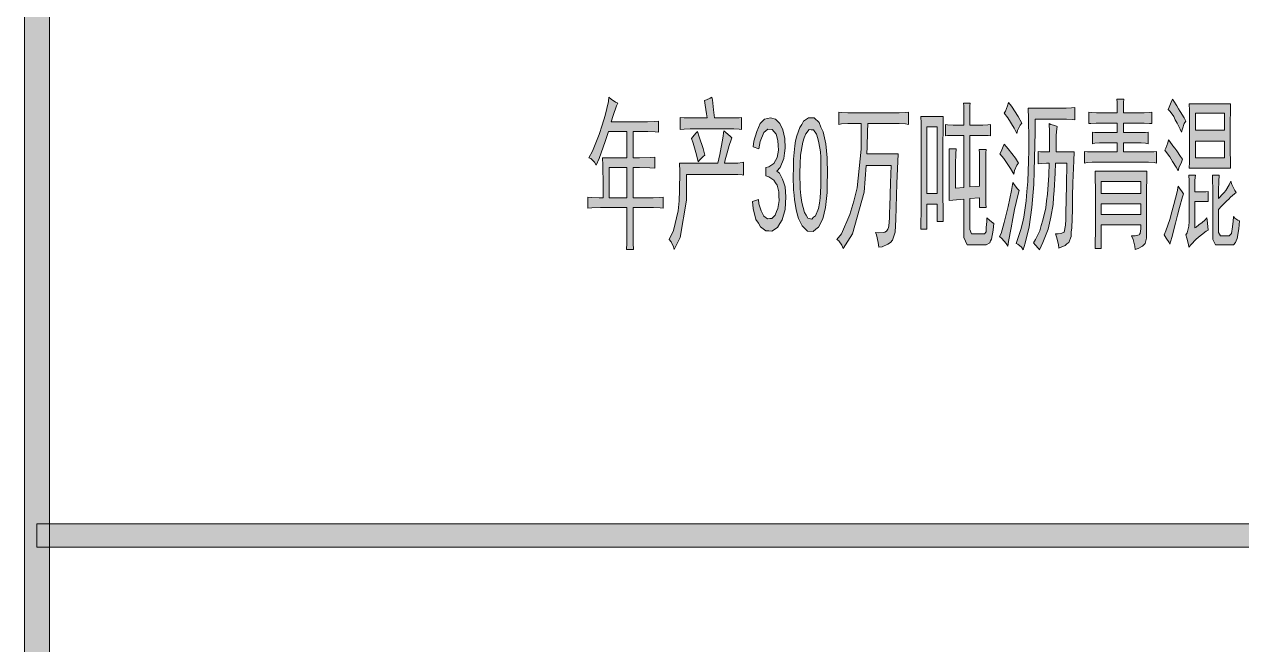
# Model space of a CAD drawing. Header units: millimetres. Extents: x 568 to 3948041, y -25191 to 63890.
# Drawn here: x 3939001 to 3942397, y -13770 to -12039 of the extents above; entities that cross this region are included whole.
import ezdxf

# ---------------------------------------------------------------- set-up
doc = ezdxf.new("R2010")
doc.units = ezdxf.units.MM

msp = doc.modelspace()

# ---------------------------------------------------------------- hatches: boundary and pattern name
h = msp.add_hatch(color=0)
h.dxf.hatch_style = 2
h.paths.add_polyline_path([(3939071.1, -23691.5), (3939001.2, -23691.5), (3939001.2, 62389.8), (3939071.1, 62389.8)])
h = msp.add_hatch(color=0)
h.paths.add_polyline_path([(3940576.2, -12412.2), (3940586.1, -12393.2), (3940604.3, -12346.9), (3940612.7, -12320.3), (3940621, -12293.7), (3940630.9, -12255), (3940631.7, -12242.8), (3940638.5, -12248.1), (3940650.7, -12256.5), (3940656.7, -12259.5), (3940652.9, -12267.1), (3940643.8, -12293.7), (3940638.5, -12311.2), (3940729.7, -12311.2), (3940739.5, -12311.2), (3940759.3, -12310.4), (3940769.9, -12309.7), (3940769.9, -12340), (3940760.8, -12339.3), (3940740.3, -12338.5), (3940729.7, -12338.5), (3940700, -12338.5), (3940700, -12412.2), (3940716.8, -12412.2), (3940747.1, -12410.7), (3940760.1, -12409.9), (3940760.1, -12440.3), (3940746.4, -12439.6), (3940716.8, -12438.8), (3940700, -12438.8), (3940700, -12523.1), (3940745.6, -12523.1), (3940755.5, -12523.1), (3940773.7, -12522.4), (3940782.9, -12521.6), (3940782.9, -12552), (3940774.5, -12551.3), (3940756.3, -12550.5), (3940745.6, -12550.5), (3940700, -12550.5), (3940700, -12591.5), (3940700, -12612), (3940700, -12650), (3940700.8, -12667.5), (3940681, -12667.5), (3940681.8, -12650), (3940681.8, -12614.3), (3940681.8, -12595.3), (3940681.8, -12550.5), (3940621, -12550.5), (3940608.1, -12550.5), (3940584.6, -12551.3), (3940573.2, -12552), (3940573.2, -12521.6), (3940583.8, -12522.4), (3940605.1, -12523.1), (3940615.7, -12523.1), (3940615.7, -12488.2), (3940614.9, -12432.7), (3940614.2, -12412.2), (3940681.8, -12412.2), (3940681.8, -12338.5), (3940630.9, -12338.5), (3940621, -12366.6), (3940604.3, -12413.7), (3940596.7, -12432), (3940591.4, -12423.6), (3940581.5, -12413.7)])
h.paths.add_polyline_path([(3940681.8, -12523.1), (3940681.8, -12438.8), (3940632.4, -12438.8), (3940632.4, -12523.1)])
h = msp.add_hatch(color=0)
h.dxf.hatch_style = 2
h.paths.add_polyline_path([(3940918.8, -12242.8), (3940920.4, -12249.6), (3940923.4, -12277.7), (3940926.4, -12300.5), (3940971.3, -12300.5), (3940979.6, -12300.5), (3940994.8, -12299.8), (3941001.7, -12299), (3941001.7, -12333.2), (3940994.8, -12331.7), (3940980.4, -12330.9), (3940974.3, -12330.9), (3940864.9, -12330.9), (3940858.8, -12330.9), (3940841.4, -12331.7), (3940830.7, -12333.2), (3940830.7, -12299), (3940842.1, -12299.8), (3940855.8, -12300.5), (3940858.8, -12300.5), (3940905.9, -12300.5), (3940904.4, -12289.1), (3940900.6, -12264.8), (3940898.3, -12251.9), (3940903.7, -12249.6), (3940914.3, -12245.1)])
h = msp.add_hatch(color=0)
h.dxf.hatch_style = 2
h.paths.add_polyline_path([(3941747, -12257.2), (3941754.6, -12267.9), (3941773.6, -12296.7), (3941783.4, -12315), (3941778.9, -12321.1), (3941772, -12335.5), (3941769.8, -12343.8), (3941762.2, -12328.7), (3941744.7, -12300.5), (3941734.1, -12287.6), (3941737.9, -12281.5), (3941743.9, -12266.4)])
h = msp.add_hatch(color=0)
h.dxf.hatch_style = 2
h.paths.add_polyline_path([(3942068.4, -12248.1), (3942067.6, -12257.2), (3942067.6, -12276.2), (3942067.6, -12286.1), (3942117, -12286.1), (3942125.3, -12286.1), (3942139.8, -12285.3), (3942146.6, -12284.6), (3942146.6, -12316.5), (3942139.8, -12315.7), (3942125.3, -12315), (3942117.7, -12315), (3942067.6, -12315), (3942067.6, -12341.6), (3942110.9, -12341.6), (3942116.2, -12341.6), (3942129.1, -12340.8), (3942136, -12340), (3942136, -12372.7), (3942129.1, -12371.2), (3942116.2, -12370.4), (3942110.9, -12370.4), (3942067.6, -12370.4), (3942067.6, -12395.5), (3942127.6, -12395.5), (3942136, -12395.5), (3942151.9, -12394.8), (3942159.5, -12394), (3942159.5, -12426.7), (3942152.7, -12425.1), (3942136.7, -12424.4), (3942127.6, -12424.4), (3941987.8, -12424.4), (3941980.2, -12424.4), (3941965.8, -12425.1), (3941958.9, -12426.7), (3941958.9, -12394), (3941966.5, -12394.8), (3941981, -12395.5), (3941987.8, -12395.5), (3942049.4, -12395.5), (3942049.4, -12370.4), (3942008.3, -12370.4), (3942000.7, -12370.4), (3941987.8, -12371.2), (3941981, -12372.7), (3941981, -12340), (3941987.8, -12340.8), (3942000.7, -12341.6), (3942008.3, -12341.6), (3942049.4, -12341.6), (3942049.4, -12315), (3941998.5, -12315), (3941990.9, -12315), (3941976.4, -12315.7), (3941970.3, -12316.5), (3941970.3, -12284.6), (3941977.9, -12285.3), (3941991.6, -12286.1), (3941998.5, -12286.1), (3942049.4, -12286.1), (3942049.4, -12275.5), (3942049.4, -12256.5), (3942048.6, -12248.1)])
h = msp.add_hatch(color=0)
h.dxf.hatch_style = 2
h.paths.add_polyline_path([(3942204.3, -12248.1), (3942207.4, -12253.4), (3942215.7, -12267.1), (3942221.1, -12274.7), (3942225.6, -12282.3), (3942236.3, -12299.8), (3942240.8, -12309.7), (3942237, -12315.7), (3942231.7, -12330.9), (3942229.4, -12340), (3942225.6, -12331.7), (3942217.3, -12315), (3942211.9, -12305.9), (3942207.4, -12296.7), (3942197.5, -12282.3), (3942192.2, -12277), (3942194.5, -12270.9), (3942200.5, -12256.5)])
h = msp.add_hatch(color=0)
h.dxf.hatch_style = 2
h.paths.add_polyline_path([(3941384.6, -12661.4), (3941383.1, -12648.5), (3941378.5, -12627.2), (3941375.5, -12620.4), (3941385.3, -12621.2), (3941398.2, -12620.4), (3941402, -12618.9), (3941405.8, -12616.6), (3941410.4, -12610.5), (3941411.9, -12606), (3941412.7, -12601.4), (3941414.2, -12580.1), (3941415, -12564.2), (3941415.7, -12547.5), (3941417.2, -12482.1), (3941418.8, -12433.5), (3941349.6, -12433.5), (3941343.5, -12508), (3941311.6, -12624.2), (3941285.8, -12665.2), (3941282, -12655.3), (3941272.9, -12643.2), (3941267.6, -12640.1), (3941280.5, -12624.2), (3941304, -12570.3), (3941314.7, -12533), (3941324.6, -12495.8), (3941335.2, -12387.9), (3941335.2, -12316.5), (3941308.6, -12316.5), (3941298.7, -12316.5), (3941280.5, -12317.3), (3941272.9, -12318.8), (3941272.9, -12284.6), (3941280.5, -12285.3), (3941298.7, -12286.1), (3941309.4, -12286.1), (3941431.7, -12286.1), (3941441.6, -12286.1), (3941459, -12285.3), (3941467.4, -12284.6), (3941467.4, -12318.8), (3941459, -12317.3), (3941441.6, -12316.5), (3941431.7, -12316.5), (3941354.2, -12316.5), (3941353.4, -12339.3), (3941351.9, -12381.1), (3941351.1, -12400.8), (3941438.5, -12400.8), (3941435.5, -12483.6), (3941432.4, -12583.9), (3941431.7, -12601.4), (3941430.2, -12618.9), (3941423.3, -12641.7), (3941417.2, -12647.7), (3941410.4, -12653.1), (3941394.5, -12659.9)])
h = msp.add_hatch(color=0)
h.dxf.hatch_style = 2
h.paths.add_polyline_path([(3941675.6, -12624.2), (3941679.4, -12624.2), (3941683.9, -12618.1), (3941683.9, -12612), (3941684.7, -12606.7), (3941686.2, -12590), (3941686.2, -12579.4), (3941693.8, -12586.2), (3941703.7, -12593.8), (3941705.9, -12593.8), (3941703.7, -12613.6), (3941699.1, -12638.6), (3941696.8, -12643.9), (3941694.6, -12649.3), (3941684.7, -12654.6), (3941677.8, -12654.6), (3941640.6, -12654.6), (3941631.5, -12654.6), (3941621.6, -12634.1), (3941621.6, -12613.6), (3941621.6, -12526.9), (3941580.6, -12530.7), (3941580.6, -12517.1), (3941581.3, -12479.1), (3941581.3, -12454.8), (3941581.3, -12429.7), (3941580.6, -12395.5), (3941580.6, -12387.2), (3941600.3, -12387.2), (3941599.6, -12400.8), (3941598.8, -12428.2), (3941598.8, -12440.3), (3941598.8, -12496.6), (3941621.6, -12494.3), (3941621.6, -12349.2), (3941601.1, -12349.2), (3941592, -12349.2), (3941576.8, -12349.9), (3941570.7, -12350.7), (3941570.7, -12318.8), (3941576.8, -12319.5), (3941592, -12320.3), (3941601.1, -12320.3), (3941621.6, -12320.3), (3941621.6, -12297.5), (3941621.6, -12267.1), (3941620.9, -12259.5), (3941639.9, -12259.5), (3941639.1, -12267.1), (3941638.3, -12282.3), (3941638.3, -12289.9), (3941638.3, -12296.7), (3941638.3, -12311.9), (3941638.3, -12320.3), (3941668, -12320.3), (3941674.8, -12320.3), (3941689.2, -12319.5), (3941696.1, -12318.8), (3941696.1, -12350.7), (3941690, -12349.9), (3941675.6, -12349.2), (3941668.7, -12349.2), (3941638.3, -12349.2), (3941638.3, -12492.8), (3941665.7, -12491.2), (3941665.7, -12446.4), (3941665.7, -12427.4), (3941665.7, -12398.5), (3941664.9, -12388.7), (3941683.9, -12388.7), (3941683.2, -12397.8), (3941683.2, -12437.3), (3941683.2, -12467.7), (3941683.2, -12498.1), (3941683.2, -12539.9), (3941683.9, -12550.5), (3941665.7, -12550.5), (3941665.7, -12523.1), (3941638.3, -12525.4), (3941638.3, -12600.6), (3941638.3, -12612), (3941643.6, -12624.2), (3941649.7, -12624.2)])
h = msp.add_hatch(color=0)
h.dxf.hatch_style = 2
h.paths.add_polyline_path([(3941787.2, -12669), (3941782.7, -12661.4), (3941772.8, -12653.1), (3941767.5, -12650.8), (3941772, -12640.1), (3941781.2, -12612), (3941785.7, -12594.6), (3941789.5, -12577.1), (3941795.6, -12532.3), (3941797.9, -12505.7), (3941800.2, -12478.3), (3941802.4, -12421.3), (3941803.2, -12391), (3941803.2, -12361.3), (3941802.4, -12302.1), (3941801.7, -12273.2), (3941901.2, -12273.2), (3941907.3, -12273.2), (3941922.5, -12272.4), (3941931.6, -12271.7), (3941931.6, -12305.9), (3941924, -12305.1), (3941908.8, -12304.3), (3941901.2, -12304.3), (3941820.7, -12304.3), (3941820.7, -12340), (3941819.2, -12413), (3941818.4, -12449.5), (3941816.9, -12486.7), (3941811.6, -12550.5), (3941807.8, -12577.1), (3941804, -12604.4), (3941793.3, -12650)])
h = msp.add_hatch(color=0)
h.paths.add_polyline_path([(3942366.2, -12261), (3942365.4, -12279.3), (3942364.7, -12314.2), (3942364.7, -12330.9), (3942364.7, -12375.8), (3942364.7, -12391), (3942365.4, -12423.6), (3942366.2, -12440.3), (3942250.7, -12440.3), (3942251.5, -12423.6), (3942251.5, -12392.5), (3942251.5, -12378), (3942251.5, -12330.9), (3942251.5, -12315), (3942251.5, -12280), (3942250.7, -12261)])
h.paths.add_polyline_path([(3942348.7, -12412.2), (3942348.7, -12365.1), (3942268.2, -12365.1), (3942268.2, -12412.2)])
h.paths.add_polyline_path([(3942348.7, -12334.7), (3942348.7, -12287.6), (3942268.2, -12287.6), (3942268.2, -12334.7)])
h = msp.add_hatch(color=0)
h.dxf.hatch_style = 2
h.paths.add_polyline_path([(3941032, -12533.8), (3941048.8, -12528.5), (3941050.3, -12540.6), (3941056.4, -12559.6), (3941060.2, -12567.2), (3941064, -12574.8), (3941074.6, -12582.4), (3941080.7, -12581.6), (3941086.8, -12581.6), (3941095.9, -12571.8), (3941099.7, -12561.9), (3941103.5, -12552.8), (3941106.5, -12530.7), (3941105.7, -12518.6), (3941105.7, -12506.4), (3941101.2, -12488.2), (3941096.6, -12481.4), (3941092.1, -12474.5), (3941078.4, -12464.6), (3941069.3, -12462.4), (3941069.3, -12438.8), (3941078.4, -12437.3), (3941092.1, -12427.4), (3941096.6, -12419.1), (3941101.2, -12410.7), (3941105, -12390.2), (3941104.2, -12377.3), (3941103.5, -12363.6), (3941098.1, -12345.4), (3941092.8, -12339.3), (3941087.5, -12333.2), (3941075.4, -12331.7), (3941070, -12336.2), (3941064, -12340.8), (3941054.1, -12365.9), (3941050.3, -12387.2), (3941034.3, -12381.1), (3941036.6, -12365.1), (3941044.2, -12338.5), (3941048.8, -12327.1), (3941054.1, -12316.5), (3941066.2, -12304.3), (3941074.6, -12302.1), (3941083, -12300.5), (3941096.6, -12304.3), (3941102.7, -12310.4), (3941108.8, -12316.5), (3941117.1, -12334), (3941120.2, -12346.1), (3941122.5, -12358.3), (3941123.2, -12384.9), (3941121.7, -12399.3), (3941119.4, -12413.7), (3941109.5, -12438.8), (3941100.4, -12449.5), (3941107.3, -12454.8), (3941116.4, -12471.5), (3941120.2, -12482.1), (3941123.2, -12492.8), (3941125.5, -12520.9), (3941124.7, -12538.3), (3941123.2, -12555.8), (3941115.6, -12584.7), (3941108.8, -12595.3), (3941101.9, -12606), (3941086.8, -12616.6), (3941078.4, -12615.8), (3941070, -12615.8), (3941054.8, -12604.4), (3941048.8, -12594.6), (3941041.9, -12583.9), (3941034.3, -12553.5)])
h = msp.add_hatch(color=0)
h.paths.add_polyline_path([(3941146.8, -12439.6), (3941146.8, -12416), (3941150.6, -12378), (3941152.8, -12364.4), (3941155.9, -12350.7), (3941164.2, -12327.1), (3941169.6, -12318.8), (3941174.9, -12309.7), (3941188.6, -12300.5), (3941196.2, -12300.5), (3941204.5, -12300.5), (3941218.2, -12313.5), (3941223.5, -12326.4), (3941229.6, -12339.3), (3941237.2, -12372.7), (3941238.7, -12392.5), (3941241, -12412.2), (3941241.7, -12457), (3941241, -12482.9), (3941241, -12508.7), (3941236.4, -12550.5), (3941232.6, -12566.5), (3941228.8, -12582.4), (3941216.7, -12605.2), (3941209.1, -12611.3), (3941201.5, -12617.4), (3941186.3, -12616.6), (3941178.7, -12609), (3941171.1, -12601.4), (3941160.4, -12580.9), (3941157.4, -12568), (3941154.4, -12555.8), (3941149.8, -12529.2), (3941148.3, -12515.6), (3941146.8, -12501.1), (3941146, -12463.9)])
h.paths.add_polyline_path([(3941165, -12428.9), (3941164.2, -12454), (3941165, -12498.1), (3941167.3, -12517.1), (3941169.6, -12536.1), (3941177.2, -12564.2), (3941181.7, -12571.8), (3941187, -12580.1), (3941197.7, -12583.2), (3941203, -12577.9), (3941208.3, -12573.3), (3941216.7, -12553.5), (3941218.9, -12538.3), (3941221.2, -12523.9), (3941223.5, -12491.2), (3941223.5, -12473.8), (3941223.5, -12456.3), (3941222.7, -12424.4), (3941222.7, -12409.9), (3941222, -12395.5), (3941217.4, -12369.7), (3941214.4, -12358.3), (3941210.6, -12346.1), (3941202.2, -12334), (3941196.2, -12334), (3941190.8, -12333.2), (3941181, -12344.6), (3941176.4, -12356), (3941172.6, -12368.2), (3941166.5, -12404.6)])
h = msp.add_hatch(color=0)
h.paths.add_polyline_path([(3941564.6, -12296.7), (3941563.9, -12315), (3941563.1, -12389.4), (3941563.1, -12446.4), (3941563.1, -12501.9), (3941563.9, -12574.1), (3941564.6, -12590), (3941547.2, -12590), (3941547.2, -12541.4), (3941519, -12541.4), (3941519, -12611.3), (3941502.3, -12611.3), (3941502.3, -12595.3), (3941503.1, -12561.9), (3941503.1, -12545.2), (3941503.1, -12368.9), (3941503.1, -12350.7), (3941503.1, -12315), (3941502.3, -12296.7)])
h.paths.add_polyline_path([(3941547.2, -12511), (3941547.2, -12325.6), (3941519, -12325.6), (3941519, -12511)])
h = msp.add_hatch(color=0)
h.dxf.hatch_style = 2
h.paths.add_polyline_path([(3941886.8, -12663.7), (3941886, -12654.6), (3941881.5, -12634.8), (3941877.7, -12624.2), (3941885.3, -12624.2), (3941895.1, -12621.9), (3941898.9, -12620.4), (3941902, -12618.9), (3941905.8, -12599.9), (3941906.5, -12583.9), (3941906.5, -12567.2), (3941908.8, -12488.2), (3941909.6, -12426.7), (3941877.7, -12426.7), (3941876.9, -12454.8), (3941873.9, -12503.4), (3941872.3, -12522.4), (3941870.8, -12542.1), (3941864.7, -12577.9), (3941860.9, -12594.6), (3941857.1, -12611.3), (3941842.7, -12648.5), (3941832.8, -12669), (3941829.8, -12664.5), (3941821.4, -12654.6), (3941816.1, -12649.3), (3941822.2, -12640.1), (3941833.6, -12615.8), (3941838.1, -12600.6), (3941842.7, -12585.4), (3941850.3, -12551.3), (3941852.6, -12532.3), (3941855.6, -12513.3), (3941859.4, -12460.1), (3941860.2, -12426.7), (3941852.6, -12426.7), (3941837.4, -12427.4), (3941829, -12428.2), (3941829, -12394), (3941835.9, -12394.8), (3941851.8, -12395.5), (3941860.9, -12395.5), (3941860.9, -12378.8), (3941860.9, -12339.3), (3941860.2, -12316.5), (3941864.7, -12318.8), (3941876.1, -12321.8), (3941882.2, -12324.1), (3941881.5, -12330.9), (3941879.9, -12348.4), (3941879.9, -12359), (3941879.2, -12368.9), (3941879.2, -12387.9), (3941879.2, -12395.5), (3941930.1, -12395.5), (3941928.6, -12419.8), (3941926.3, -12482.1), (3941925.5, -12520.1), (3941924.8, -12557.3), (3941923.2, -12607.5), (3941921.7, -12619.6), (3941921, -12631.8), (3941914.9, -12647.7), (3941909.6, -12651.5), (3941905, -12656.1), (3941893.6, -12661.4)])
h = msp.add_hatch(color=0)
h.dxf.hatch_style = 2
h.paths.add_polyline_path([(3940975.1, -12356), (3940972.8, -12361.3), (3940967.5, -12377.3), (3940964.4, -12387.9), (3940961.4, -12397.8), (3940956.1, -12417.5), (3940954.6, -12426.7), (3940981.9, -12426.7), (3940991.8, -12426.7), (3941003.9, -12425.1), (3941007, -12424.4), (3941007, -12460.1), (3941003.9, -12459.3), (3940991.8, -12458.6), (3940984.2, -12458.6), (3940848.2, -12458.6), (3940848.2, -12530), (3940830.7, -12634.1), (3940814, -12667.5), (3940812.5, -12659.9), (3940805.6, -12646.2), (3940800.3, -12640.1), (3940812.5, -12614.3), (3940825.4, -12559.6), (3940827.7, -12531.5), (3940829.2, -12503.4), (3940830, -12450.2), (3940829.2, -12426.7), (3940935.6, -12426.7), (3940940.9, -12402.3), (3940950, -12356.8), (3940952.3, -12336.2), (3940958.4, -12341.6), (3940969.7, -12351.4)])
h = msp.add_hatch(color=0)
h.dxf.hatch_style = 2
h.paths.add_polyline_path([(3940878.6, -12338.5), (3940883.9, -12353), (3940894.5, -12385.6), (3940899.1, -12404.6), (3940894.5, -12408.4), (3940885.4, -12417.5), (3940880.9, -12422.9), (3940876.3, -12403.9), (3940867.2, -12371.2), (3940861.9, -12358.3), (3940866.4, -12353), (3940874.8, -12343.1)])
h = msp.add_hatch(color=0)
h.dxf.hatch_style = 2
h.paths.add_polyline_path([(3941734.8, -12374.2), (3941745.5, -12387.2), (3941766, -12413), (3941774.3, -12426.7), (3941769.8, -12432), (3941763.7, -12447.2), (3941761.4, -12457), (3941752.3, -12441.9), (3941733.3, -12413.7), (3941722.7, -12400.8), (3941725.7, -12394), (3941731.8, -12380.3)])
h = msp.add_hatch(color=0)
h.dxf.hatch_style = 2
h.paths.add_polyline_path([(3942192.9, -12361.3), (3942196.7, -12365.9), (3942205.1, -12378), (3942210.4, -12384.9), (3942215.7, -12392.5), (3942226.4, -12407.7), (3942231.7, -12415.3), (3942228.7, -12423.6), (3942221.8, -12439.6), (3942219.5, -12447.9), (3942214.2, -12438.1), (3942204.3, -12422.1), (3942200.5, -12415.3), (3942196.7, -12409.2), (3942187.6, -12397), (3942182.3, -12390.2), (3942185.4, -12384.9), (3942190.7, -12370.4)])
h = msp.add_hatch(color=0)
h.paths.add_polyline_path([(3942089.6, -12629.5), (3942099.5, -12629.5), (3942110.9, -12627.2), (3942112.4, -12625), (3942113.9, -12622.7), (3942115.5, -12609.8), (3942115.5, -12599.1), (3942005.3, -12599.1), (3942005.3, -12665.2), (3941988.6, -12665.2), (3941988.6, -12650.8), (3941989.3, -12614.3), (3941989.3, -12591.5), (3941989.3, -12521.6), (3941989.3, -12501.9), (3941988.6, -12466.2), (3941988.6, -12449.5), (3942132.9, -12449.5), (3942132.2, -12466.9), (3942131.4, -12503.4), (3942131.4, -12523.1), (3942131.4, -12625.7), (3942131.4, -12636.4), (3942127.6, -12650.8), (3942123.8, -12654.6), (3942120.8, -12658.4), (3942108.6, -12664.5), (3942099.5, -12667.5), (3942098.7, -12658.4), (3942094.2, -12639.4)])
h.paths.add_polyline_path([(3942115.5, -12511), (3942115.5, -12478.3), (3942005.3, -12478.3), (3942005.3, -12511)])
h.paths.add_polyline_path([(3942115.5, -12570.3), (3942115.5, -12539.9), (3942005.3, -12539.9), (3942005.3, -12570.3)])
h = msp.add_hatch(color=0)
h.dxf.hatch_style = 2
h.paths.add_polyline_path([(3942240.8, -12627.2), (3942244.6, -12621.2), (3942249.9, -12602.2), (3942250.7, -12590), (3942250.7, -12503.4), (3942250.7, -12497.3), (3942250.7, -12476), (3942249.9, -12460.1), (3942268.2, -12460.1), (3942266.6, -12474.5), (3942265.9, -12498.1), (3942265.9, -12507.2), (3942280.3, -12507.2), (3942285.6, -12507.2), (3942297, -12506.4), (3942303.9, -12505.7), (3942303.9, -12533.8), (3942265.9, -12533.8), (3942265.9, -12607.5), (3942269.7, -12605.2), (3942277.3, -12599.1), (3942281.1, -12596.1), (3942285.6, -12593), (3942294.8, -12584.7), (3942300.1, -12579.4), (3942300.8, -12586.2), (3942302.4, -12603.7), (3942303.9, -12613.6), (3942297.8, -12616.6), (3942284.9, -12626.5), (3942276.5, -12633.3), (3942268.9, -12639.4), (3942256, -12653.8), (3942249.9, -12661.4), (3942248.4, -12653.8), (3942243.9, -12636.4)])
h = msp.add_hatch(color=0)
h.dxf.hatch_style = 2
h.paths.add_polyline_path([(3942334.3, -12460.1), (3942333.5, -12478.3), (3942332.7, -12501.9), (3942332.7, -12507.2), (3942332.7, -12525.4), (3942335, -12522.4), (3942342.6, -12514), (3942347.9, -12508.7), (3942352.5, -12503.4), (3942362.4, -12487.4), (3942366.9, -12476.8), (3942370, -12486.7), (3942377.6, -12502.6), (3942381.4, -12508.7), (3942376.8, -12512.5), (3942366.2, -12521.6), (3942360.9, -12526.9), (3942355.5, -12532.3), (3942341.1, -12546.7), (3942332.7, -12555.8), (3942332.7, -12611.3), (3942332.7, -12620.4), (3942338.1, -12629.5), (3942344.1, -12629.5), (3942358.6, -12629.5), (3942362.4, -12629.5), (3942368.5, -12623.4), (3942369.2, -12616.6), (3942370.7, -12610.5), (3942373, -12590), (3942373.8, -12575.6), (3942378.3, -12580.1), (3942386.7, -12586.2), (3942391.2, -12587.7), (3942389, -12609.8), (3942384.4, -12637.1), (3942382.1, -12643.2), (3942379.8, -12648.5), (3942373.8, -12654.6), (3942369.2, -12654.6), (3942332, -12654.6), (3942324.4, -12654.6), (3942316.8, -12639.4), (3942316.8, -12624.2), (3942316.8, -12507.2), (3942316.8, -12498.1), (3942316, -12474.5), (3942315.3, -12460.1)])
h = msp.add_hatch(color=0)
h.dxf.hatch_style = 2
h.paths.add_polyline_path([(3941776.6, -12503.4), (3941772.8, -12517.1), (3941763.7, -12555.8), (3941759.1, -12581.6), (3941753.8, -12607.5), (3941747, -12645.5), (3941744.7, -12658.4), (3941740.1, -12650.8), (3941728, -12637.1), (3941721.9, -12631), (3941725.7, -12623.4), (3941734.8, -12592.3), (3941740.1, -12570.3), (3941745.5, -12547.5), (3941754.6, -12502.6), (3941758.4, -12480.6), (3941762.2, -12486.7), (3941771.3, -12498.1)])
h = msp.add_hatch(color=0)
h.dxf.hatch_style = 2
h.paths.add_polyline_path([(3942234.7, -12512.5), (3942231.7, -12520.9), (3942223.3, -12550.5), (3942218, -12571.8), (3942212.7, -12593.8), (3942202.1, -12634.1), (3942196.7, -12653.1), (3942194.5, -12648.5), (3942186.1, -12635.6), (3942180.8, -12627.2), (3942185.4, -12615.8), (3942196.7, -12583.9), (3942202.1, -12562.7), (3942208.1, -12542.1), (3942217.3, -12506.4), (3942220.3, -12491.2), (3942223.3, -12496.6), (3942230.9, -12507.2)])
h = msp.add_hatch(color=0)
h.dxf.hatch_style = 2
h.paths.add_polyline_path([(3939036.2, -13497.9), (3939036.2, -13433.3), (3946541, -13433.3), (3946541, -13497.9)])

# ---------------------------------------------------------------- linework, layer by layer
at = {"color": 0, "lineweight": 0}
for points in [[(3939071.1, -23691.5), (3939001.2, -23691.5), (3939001.2, 62389.8), (3939071.1, 62389.8)], [(3940576.2, -12412.2), (3940586.1, -12393.2), (3940604.3, -12346.9), (3940612.7, -12320.3), (3940621, -12293.7), (3940630.9, -12255), (3940631.7, -12242.8), (3940638.5, -12248.1), (3940650.7, -12256.5), (3940656.7, -12259.5), (3940652.9, -12267.1), (3940643.8, -12293.7), (3940638.5, -12311.2), (3940729.7, -12311.2), (3940739.5, -12311.2), (3940759.3, -12310.4), (3940769.9, -12309.7), (3940769.9, -12340), (3940760.8, -12339.3), (3940740.3, -12338.5), (3940729.7, -12338.5), (3940700, -12338.5), (3940700, -12412.2), (3940716.8, -12412.2), (3940747.1, -12410.7), (3940760.1, -12409.9), (3940760.1, -12440.3), (3940746.4, -12439.6), (3940716.8, -12438.8), (3940700, -12438.8), (3940700, -12523.1), (3940745.6, -12523.1), (3940755.5, -12523.1), (3940773.7, -12522.4), (3940782.9, -12521.6), (3940782.9, -12552), (3940774.5, -12551.3), (3940756.3, -12550.5), (3940745.6, -12550.5), (3940700, -12550.5), (3940700, -12591.5), (3940700, -12612), (3940700, -12650), (3940700.8, -12667.5), (3940681, -12667.5), (3940681.8, -12650), (3940681.8, -12614.3), (3940681.8, -12595.3), (3940681.8, -12550.5), (3940621, -12550.5), (3940608.1, -12550.5), (3940584.6, -12551.3), (3940573.2, -12552), (3940573.2, -12521.6), (3940583.8, -12522.4), (3940605.1, -12523.1), (3940615.7, -12523.1), (3940615.7, -12488.2), (3940614.9, -12432.7), (3940614.2, -12412.2), (3940681.8, -12412.2), (3940681.8, -12338.5), (3940630.9, -12338.5), (3940621, -12366.6), (3940604.3, -12413.7), (3940596.7, -12432), (3940591.4, -12423.6), (3940581.5, -12413.7)], [(3940918.8, -12242.8), (3940920.4, -12249.6), (3940923.4, -12277.7), (3940926.4, -12300.5), (3940971.3, -12300.5), (3940979.6, -12300.5), (3940994.8, -12299.8), (3941001.7, -12299), (3941001.7, -12333.2), (3940994.8, -12331.7), (3940980.4, -12330.9), (3940974.3, -12330.9), (3940864.9, -12330.9), (3940858.8, -12330.9), (3940841.4, -12331.7), (3940830.7, -12333.2), (3940830.7, -12299), (3940842.1, -12299.8), (3940855.8, -12300.5), (3940858.8, -12300.5), (3940905.9, -12300.5), (3940904.4, -12289.1), (3940900.6, -12264.8), (3940898.3, -12251.9), (3940903.7, -12249.6), (3940914.3, -12245.1)], [(3941747, -12257.2), (3941754.6, -12267.9), (3941773.6, -12296.7), (3941783.4, -12315), (3941778.9, -12321.1), (3941772, -12335.5), (3941769.8, -12343.8), (3941762.2, -12328.7), (3941744.7, -12300.5), (3941734.1, -12287.6), (3941737.9, -12281.5), (3941743.9, -12266.4)], [(3942068.4, -12248.1), (3942067.6, -12257.2), (3942067.6, -12276.2), (3942067.6, -12286.1), (3942117, -12286.1), (3942125.3, -12286.1), (3942139.8, -12285.3), (3942146.6, -12284.6), (3942146.6, -12316.5), (3942139.8, -12315.7), (3942125.3, -12315), (3942117.7, -12315), (3942067.6, -12315), (3942067.6, -12341.6), (3942110.9, -12341.6), (3942116.2, -12341.6), (3942129.1, -12340.8), (3942136, -12340), (3942136, -12372.7), (3942129.1, -12371.2), (3942116.2, -12370.4), (3942110.9, -12370.4), (3942067.6, -12370.4), (3942067.6, -12395.5), (3942127.6, -12395.5), (3942136, -12395.5), (3942151.9, -12394.8), (3942159.5, -12394), (3942159.5, -12426.7), (3942152.7, -12425.1), (3942136.7, -12424.4), (3942127.6, -12424.4), (3941987.8, -12424.4), (3941980.2, -12424.4), (3941965.8, -12425.1), (3941958.9, -12426.7), (3941958.9, -12394), (3941966.5, -12394.8), (3941981, -12395.5), (3941987.8, -12395.5), (3942049.4, -12395.5), (3942049.4, -12370.4), (3942008.3, -12370.4), (3942000.7, -12370.4), (3941987.8, -12371.2), (3941981, -12372.7), (3941981, -12340), (3941987.8, -12340.8), (3942000.7, -12341.6), (3942008.3, -12341.6), (3942049.4, -12341.6), (3942049.4, -12315), (3941998.5, -12315), (3941990.9, -12315), (3941976.4, -12315.7), (3941970.3, -12316.5), (3941970.3, -12284.6), (3941977.9, -12285.3), (3941991.6, -12286.1), (3941998.5, -12286.1), (3942049.4, -12286.1), (3942049.4, -12275.5), (3942049.4, -12256.5), (3942048.6, -12248.1)], [(3942204.3, -12248.1), (3942207.4, -12253.4), (3942215.7, -12267.1), (3942221.1, -12274.7), (3942225.6, -12282.3), (3942236.3, -12299.8), (3942240.8, -12309.7), (3942237, -12315.7), (3942231.7, -12330.9), (3942229.4, -12340), (3942225.6, -12331.7), (3942217.3, -12315), (3942211.9, -12305.9), (3942207.4, -12296.7), (3942197.5, -12282.3), (3942192.2, -12277), (3942194.5, -12270.9), (3942200.5, -12256.5)], [(3941384.6, -12661.4), (3941383.1, -12648.5), (3941378.5, -12627.2), (3941375.5, -12620.4), (3941385.3, -12621.2), (3941398.2, -12620.4), (3941402, -12618.9), (3941405.8, -12616.6), (3941410.4, -12610.5), (3941411.9, -12606), (3941412.7, -12601.4), (3941414.2, -12580.1), (3941415, -12564.2), (3941415.7, -12547.5), (3941417.2, -12482.1), (3941418.8, -12433.5), (3941349.6, -12433.5), (3941343.5, -12508), (3941311.6, -12624.2), (3941285.8, -12665.2), (3941282, -12655.3), (3941272.9, -12643.2), (3941267.6, -12640.1), (3941280.5, -12624.2), (3941304, -12570.3), (3941314.7, -12533), (3941324.6, -12495.8), (3941335.2, -12387.9), (3941335.2, -12316.5), (3941308.6, -12316.5), (3941298.7, -12316.5), (3941280.5, -12317.3), (3941272.9, -12318.8), (3941272.9, -12284.6), (3941280.5, -12285.3), (3941298.7, -12286.1), (3941309.4, -12286.1), (3941431.7, -12286.1), (3941441.6, -12286.1), (3941459, -12285.3), (3941467.4, -12284.6), (3941467.4, -12318.8), (3941459, -12317.3), (3941441.6, -12316.5), (3941431.7, -12316.5), (3941354.2, -12316.5), (3941353.4, -12339.3), (3941351.9, -12381.1), (3941351.1, -12400.8), (3941438.5, -12400.8), (3941435.5, -12483.6), (3941432.4, -12583.9), (3941431.7, -12601.4), (3941430.2, -12618.9), (3941423.3, -12641.7), (3941417.2, -12647.7), (3941410.4, -12653.1), (3941394.5, -12659.9)], [(3941675.6, -12624.2), (3941679.4, -12624.2), (3941683.9, -12618.1), (3941683.9, -12612), (3941684.7, -12606.7), (3941686.2, -12590), (3941686.2, -12579.4), (3941693.8, -12586.2), (3941703.7, -12593.8), (3941705.9, -12593.8), (3941703.7, -12613.6), (3941699.1, -12638.6), (3941696.8, -12643.9), (3941694.6, -12649.3), (3941684.7, -12654.6), (3941677.8, -12654.6), (3941640.6, -12654.6), (3941631.5, -12654.6), (3941621.6, -12634.1), (3941621.6, -12613.6), (3941621.6, -12526.9), (3941580.6, -12530.7), (3941580.6, -12517.1), (3941581.3, -12479.1), (3941581.3, -12454.8), (3941581.3, -12429.7), (3941580.6, -12395.5), (3941580.6, -12387.2), (3941600.3, -12387.2), (3941599.6, -12400.8), (3941598.8, -12428.2), (3941598.8, -12440.3), (3941598.8, -12496.6), (3941621.6, -12494.3), (3941621.6, -12349.2), (3941601.1, -12349.2), (3941592, -12349.2), (3941576.8, -12349.9), (3941570.7, -12350.7), (3941570.7, -12318.8), (3941576.8, -12319.5), (3941592, -12320.3), (3941601.1, -12320.3), (3941621.6, -12320.3), (3941621.6, -12297.5), (3941621.6, -12267.1), (3941620.9, -12259.5), (3941639.9, -12259.5), (3941639.1, -12267.1), (3941638.3, -12282.3), (3941638.3, -12289.9), (3941638.3, -12296.7), (3941638.3, -12311.9), (3941638.3, -12320.3), (3941668, -12320.3), (3941674.8, -12320.3), (3941689.2, -12319.5), (3941696.1, -12318.8), (3941696.1, -12350.7), (3941690, -12349.9), (3941675.6, -12349.2), (3941668.7, -12349.2), (3941638.3, -12349.2), (3941638.3, -12492.8), (3941665.7, -12491.2), (3941665.7, -12446.4), (3941665.7, -12427.4), (3941665.7, -12398.5), (3941664.9, -12388.7), (3941683.9, -12388.7), (3941683.2, -12397.8), (3941683.2, -12437.3), (3941683.2, -12467.7), (3941683.2, -12498.1), (3941683.2, -12539.9), (3941683.9, -12550.5), (3941665.7, -12550.5), (3941665.7, -12523.1), (3941638.3, -12525.4), (3941638.3, -12600.6), (3941638.3, -12612), (3941643.6, -12624.2), (3941649.7, -12624.2)], [(3941787.2, -12669), (3941782.7, -12661.4), (3941772.8, -12653.1), (3941767.5, -12650.8), (3941772, -12640.1), (3941781.2, -12612), (3941785.7, -12594.6), (3941789.5, -12577.1), (3941795.6, -12532.3), (3941797.9, -12505.7), (3941800.2, -12478.3), (3941802.4, -12421.3), (3941803.2, -12391), (3941803.2, -12361.3), (3941802.4, -12302.1), (3941801.7, -12273.2), (3941901.2, -12273.2), (3941907.3, -12273.2), (3941922.5, -12272.4), (3941931.6, -12271.7), (3941931.6, -12305.9), (3941924, -12305.1), (3941908.8, -12304.3), (3941901.2, -12304.3), (3941820.7, -12304.3), (3941820.7, -12340), (3941819.2, -12413), (3941818.4, -12449.5), (3941816.9, -12486.7), (3941811.6, -12550.5), (3941807.8, -12577.1), (3941804, -12604.4), (3941793.3, -12650)], [(3942366.2, -12261), (3942365.4, -12279.3), (3942364.7, -12314.2), (3942364.7, -12330.9), (3942364.7, -12375.8), (3942364.7, -12391), (3942365.4, -12423.6), (3942366.2, -12440.3), (3942250.7, -12440.3), (3942251.5, -12423.6), (3942251.5, -12392.5), (3942251.5, -12378), (3942251.5, -12330.9), (3942251.5, -12315), (3942251.5, -12280), (3942250.7, -12261)], [(3942348.7, -12334.7), (3942348.7, -12287.6), (3942268.2, -12287.6), (3942268.2, -12334.7)], [(3941032, -12533.8), (3941048.8, -12528.5), (3941050.3, -12540.6), (3941056.4, -12559.6), (3941060.2, -12567.2), (3941064, -12574.8), (3941074.6, -12582.4), (3941080.7, -12581.6), (3941086.8, -12581.6), (3941095.9, -12571.8), (3941099.7, -12561.9), (3941103.5, -12552.8), (3941106.5, -12530.7), (3941105.7, -12518.6), (3941105.7, -12506.4), (3941101.2, -12488.2), (3941096.6, -12481.4), (3941092.1, -12474.5), (3941078.4, -12464.6), (3941069.3, -12462.4), (3941069.3, -12438.8), (3941078.4, -12437.3), (3941092.1, -12427.4), (3941096.6, -12419.1), (3941101.2, -12410.7), (3941105, -12390.2), (3941104.2, -12377.3), (3941103.5, -12363.6), (3941098.1, -12345.4), (3941092.8, -12339.3), (3941087.5, -12333.2), (3941075.4, -12331.7), (3941070, -12336.2), (3941064, -12340.8), (3941054.1, -12365.9), (3941050.3, -12387.2), (3941034.3, -12381.1), (3941036.6, -12365.1), (3941044.2, -12338.5), (3941048.8, -12327.1), (3941054.1, -12316.5), (3941066.2, -12304.3), (3941074.6, -12302.1), (3941083, -12300.5), (3941096.6, -12304.3), (3941102.7, -12310.4), (3941108.8, -12316.5), (3941117.1, -12334), (3941120.2, -12346.1), (3941122.5, -12358.3), (3941123.2, -12384.9), (3941121.7, -12399.3), (3941119.4, -12413.7), (3941109.5, -12438.8), (3941100.4, -12449.5), (3941107.3, -12454.8), (3941116.4, -12471.5), (3941120.2, -12482.1), (3941123.2, -12492.8), (3941125.5, -12520.9), (3941124.7, -12538.3), (3941123.2, -12555.8), (3941115.6, -12584.7), (3941108.8, -12595.3), (3941101.9, -12606), (3941086.8, -12616.6), (3941078.4, -12615.8), (3941070, -12615.8), (3941054.8, -12604.4), (3941048.8, -12594.6), (3941041.9, -12583.9), (3941034.3, -12553.5)], [(3941146.8, -12439.6), (3941146.8, -12416), (3941150.6, -12378), (3941152.8, -12364.4), (3941155.9, -12350.7), (3941164.2, -12327.1), (3941169.6, -12318.8), (3941174.9, -12309.7), (3941188.6, -12300.5), (3941196.2, -12300.5), (3941204.5, -12300.5), (3941218.2, -12313.5), (3941223.5, -12326.4), (3941229.6, -12339.3), (3941237.2, -12372.7), (3941238.7, -12392.5), (3941241, -12412.2), (3941241.7, -12457), (3941241, -12482.9), (3941241, -12508.7), (3941236.4, -12550.5), (3941232.6, -12566.5), (3941228.8, -12582.4), (3941216.7, -12605.2), (3941209.1, -12611.3), (3941201.5, -12617.4), (3941186.3, -12616.6), (3941178.7, -12609), (3941171.1, -12601.4), (3941160.4, -12580.9), (3941157.4, -12568), (3941154.4, -12555.8), (3941149.8, -12529.2), (3941148.3, -12515.6), (3941146.8, -12501.1), (3941146, -12463.9)], [(3941564.6, -12296.7), (3941563.9, -12315), (3941563.1, -12389.4), (3941563.1, -12446.4), (3941563.1, -12501.9), (3941563.9, -12574.1), (3941564.6, -12590), (3941547.2, -12590), (3941547.2, -12541.4), (3941519, -12541.4), (3941519, -12611.3), (3941502.3, -12611.3), (3941502.3, -12595.3), (3941503.1, -12561.9), (3941503.1, -12545.2), (3941503.1, -12368.9), (3941503.1, -12350.7), (3941503.1, -12315), (3941502.3, -12296.7)], [(3941547.2, -12511), (3941547.2, -12325.6), (3941519, -12325.6), (3941519, -12511)], [(3941886.8, -12663.7), (3941886, -12654.6), (3941881.5, -12634.8), (3941877.7, -12624.2), (3941885.3, -12624.2), (3941895.1, -12621.9), (3941898.9, -12620.4), (3941902, -12618.9), (3941905.8, -12599.9), (3941906.5, -12583.9), (3941906.5, -12567.2), (3941908.8, -12488.2), (3941909.6, -12426.7), (3941877.7, -12426.7), (3941876.9, -12454.8), (3941873.9, -12503.4), (3941872.3, -12522.4), (3941870.8, -12542.1), (3941864.7, -12577.9), (3941860.9, -12594.6), (3941857.1, -12611.3), (3941842.7, -12648.5), (3941832.8, -12669), (3941829.8, -12664.5), (3941821.4, -12654.6), (3941816.1, -12649.3), (3941822.2, -12640.1), (3941833.6, -12615.8), (3941838.1, -12600.6), (3941842.7, -12585.4), (3941850.3, -12551.3), (3941852.6, -12532.3), (3941855.6, -12513.3), (3941859.4, -12460.1), (3941860.2, -12426.7), (3941852.6, -12426.7), (3941837.4, -12427.4), (3941829, -12428.2), (3941829, -12394), (3941835.9, -12394.8), (3941851.8, -12395.5), (3941860.9, -12395.5), (3941860.9, -12378.8), (3941860.9, -12339.3), (3941860.2, -12316.5), (3941864.7, -12318.8), (3941876.1, -12321.8), (3941882.2, -12324.1), (3941881.5, -12330.9), (3941879.9, -12348.4), (3941879.9, -12359), (3941879.2, -12368.9), (3941879.2, -12387.9), (3941879.2, -12395.5), (3941930.1, -12395.5), (3941928.6, -12419.8), (3941926.3, -12482.1), (3941925.5, -12520.1), (3941924.8, -12557.3), (3941923.2, -12607.5), (3941921.7, -12619.6), (3941921, -12631.8), (3941914.9, -12647.7), (3941909.6, -12651.5), (3941905, -12656.1), (3941893.6, -12661.4)], [(3940975.1, -12356), (3940972.8, -12361.3), (3940967.5, -12377.3), (3940964.4, -12387.9), (3940961.4, -12397.8), (3940956.1, -12417.5), (3940954.6, -12426.7), (3940981.9, -12426.7), (3940991.8, -12426.7), (3941003.9, -12425.1), (3941007, -12424.4), (3941007, -12460.1), (3941003.9, -12459.3), (3940991.8, -12458.6), (3940984.2, -12458.6), (3940848.2, -12458.6), (3940848.2, -12530), (3940830.7, -12634.1), (3940814, -12667.5), (3940812.5, -12659.9), (3940805.6, -12646.2), (3940800.3, -12640.1), (3940812.5, -12614.3), (3940825.4, -12559.6), (3940827.7, -12531.5), (3940829.2, -12503.4), (3940830, -12450.2), (3940829.2, -12426.7), (3940935.6, -12426.7), (3940940.9, -12402.3), (3940950, -12356.8), (3940952.3, -12336.2), (3940958.4, -12341.6), (3940969.7, -12351.4)], [(3940878.6, -12338.5), (3940883.9, -12353), (3940894.5, -12385.6), (3940899.1, -12404.6), (3940894.5, -12408.4), (3940885.4, -12417.5), (3940880.9, -12422.9), (3940876.3, -12403.9), (3940867.2, -12371.2), (3940861.9, -12358.3), (3940866.4, -12353), (3940874.8, -12343.1)], [(3941165, -12428.9), (3941164.2, -12454), (3941165, -12498.1), (3941167.3, -12517.1), (3941169.6, -12536.1), (3941177.2, -12564.2), (3941181.7, -12571.8), (3941187, -12580.1), (3941197.7, -12583.2), (3941203, -12577.9), (3941208.3, -12573.3), (3941216.7, -12553.5), (3941218.9, -12538.3), (3941221.2, -12523.9), (3941223.5, -12491.2), (3941223.5, -12473.8), (3941223.5, -12456.3), (3941222.7, -12424.4), (3941222.7, -12409.9), (3941222, -12395.5), (3941217.4, -12369.7), (3941214.4, -12358.3), (3941210.6, -12346.1), (3941202.2, -12334), (3941196.2, -12334), (3941190.8, -12333.2), (3941181, -12344.6), (3941176.4, -12356), (3941172.6, -12368.2), (3941166.5, -12404.6)], [(3941734.8, -12374.2), (3941745.5, -12387.2), (3941766, -12413), (3941774.3, -12426.7), (3941769.8, -12432), (3941763.7, -12447.2), (3941761.4, -12457), (3941752.3, -12441.9), (3941733.3, -12413.7), (3941722.7, -12400.8), (3941725.7, -12394), (3941731.8, -12380.3)], [(3942192.9, -12361.3), (3942196.7, -12365.9), (3942205.1, -12378), (3942210.4, -12384.9), (3942215.7, -12392.5), (3942226.4, -12407.7), (3942231.7, -12415.3), (3942228.7, -12423.6), (3942221.8, -12439.6), (3942219.5, -12447.9), (3942214.2, -12438.1), (3942204.3, -12422.1), (3942200.5, -12415.3), (3942196.7, -12409.2), (3942187.6, -12397), (3942182.3, -12390.2), (3942185.4, -12384.9), (3942190.7, -12370.4)], [(3942348.7, -12412.2), (3942348.7, -12365.1), (3942268.2, -12365.1), (3942268.2, -12412.2)], [(3940681.8, -12523.1), (3940681.8, -12438.8), (3940632.4, -12438.8), (3940632.4, -12523.1)], [(3942089.6, -12629.5), (3942099.5, -12629.5), (3942110.9, -12627.2), (3942112.4, -12625), (3942113.9, -12622.7), (3942115.5, -12609.8), (3942115.5, -12599.1), (3942005.3, -12599.1), (3942005.3, -12665.2), (3941988.6, -12665.2), (3941988.6, -12650.8), (3941989.3, -12614.3), (3941989.3, -12591.5), (3941989.3, -12521.6), (3941989.3, -12501.9), (3941988.6, -12466.2), (3941988.6, -12449.5), (3942132.9, -12449.5), (3942132.2, -12466.9), (3942131.4, -12503.4), (3942131.4, -12523.1), (3942131.4, -12625.7), (3942131.4, -12636.4), (3942127.6, -12650.8), (3942123.8, -12654.6), (3942120.8, -12658.4), (3942108.6, -12664.5), (3942099.5, -12667.5), (3942098.7, -12658.4), (3942094.2, -12639.4)], [(3942240.8, -12627.2), (3942244.6, -12621.2), (3942249.9, -12602.2), (3942250.7, -12590), (3942250.7, -12503.4), (3942250.7, -12497.3), (3942250.7, -12476), (3942249.9, -12460.1), (3942268.2, -12460.1), (3942266.6, -12474.5), (3942265.9, -12498.1), (3942265.9, -12507.2), (3942280.3, -12507.2), (3942285.6, -12507.2), (3942297, -12506.4), (3942303.9, -12505.7), (3942303.9, -12533.8), (3942265.9, -12533.8), (3942265.9, -12607.5), (3942269.7, -12605.2), (3942277.3, -12599.1), (3942281.1, -12596.1), (3942285.6, -12593), (3942294.8, -12584.7), (3942300.1, -12579.4), (3942300.8, -12586.2), (3942302.4, -12603.7), (3942303.9, -12613.6), (3942297.8, -12616.6), (3942284.9, -12626.5), (3942276.5, -12633.3), (3942268.9, -12639.4), (3942256, -12653.8), (3942249.9, -12661.4), (3942248.4, -12653.8), (3942243.9, -12636.4)], [(3942334.3, -12460.1), (3942333.5, -12478.3), (3942332.7, -12501.9), (3942332.7, -12507.2), (3942332.7, -12525.4), (3942335, -12522.4), (3942342.6, -12514), (3942347.9, -12508.7), (3942352.5, -12503.4), (3942362.4, -12487.4), (3942366.9, -12476.8), (3942370, -12486.7), (3942377.6, -12502.6), (3942381.4, -12508.7), (3942376.8, -12512.5), (3942366.2, -12521.6), (3942360.9, -12526.9), (3942355.5, -12532.3), (3942341.1, -12546.7), (3942332.7, -12555.8), (3942332.7, -12611.3), (3942332.7, -12620.4), (3942338.1, -12629.5), (3942344.1, -12629.5), (3942358.6, -12629.5), (3942362.4, -12629.5), (3942368.5, -12623.4), (3942369.2, -12616.6), (3942370.7, -12610.5), (3942373, -12590), (3942373.8, -12575.6), (3942378.3, -12580.1), (3942386.7, -12586.2), (3942391.2, -12587.7), (3942389, -12609.8), (3942384.4, -12637.1), (3942382.1, -12643.2), (3942379.8, -12648.5), (3942373.8, -12654.6), (3942369.2, -12654.6), (3942332, -12654.6), (3942324.4, -12654.6), (3942316.8, -12639.4), (3942316.8, -12624.2), (3942316.8, -12507.2), (3942316.8, -12498.1), (3942316, -12474.5), (3942315.3, -12460.1)], [(3941776.6, -12503.4), (3941772.8, -12517.1), (3941763.7, -12555.8), (3941759.1, -12581.6), (3941753.8, -12607.5), (3941747, -12645.5), (3941744.7, -12658.4), (3941740.1, -12650.8), (3941728, -12637.1), (3941721.9, -12631), (3941725.7, -12623.4), (3941734.8, -12592.3), (3941740.1, -12570.3), (3941745.5, -12547.5), (3941754.6, -12502.6), (3941758.4, -12480.6), (3941762.2, -12486.7), (3941771.3, -12498.1)], [(3942115.5, -12511), (3942115.5, -12478.3), (3942005.3, -12478.3), (3942005.3, -12511)], [(3942234.7, -12512.5), (3942231.7, -12520.9), (3942223.3, -12550.5), (3942218, -12571.8), (3942212.7, -12593.8), (3942202.1, -12634.1), (3942196.7, -12653.1), (3942194.5, -12648.5), (3942186.1, -12635.6), (3942180.8, -12627.2), (3942185.4, -12615.8), (3942196.7, -12583.9), (3942202.1, -12562.7), (3942208.1, -12542.1), (3942217.3, -12506.4), (3942220.3, -12491.2), (3942223.3, -12496.6), (3942230.9, -12507.2)], [(3942115.5, -12570.3), (3942115.5, -12539.9), (3942005.3, -12539.9), (3942005.3, -12570.3)], [(3939036.2, -13497.9), (3939036.2, -13433.3), (3946541, -13433.3), (3946541, -13497.9)]]:
    msp.add_lwpolyline(points, close=True, dxfattribs=at)

doc.saveas('drawing.dxf')
